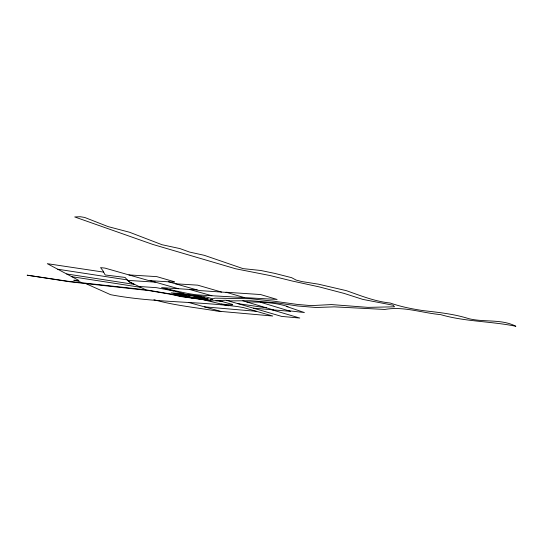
<?xml version="1.0" encoding="UTF-8"?>
<svg xmlns="http://www.w3.org/2000/svg" width="543" height="543" viewBox="0 0 543 543"><rect width="100%" height="100%" fill="white"/><g stroke="black" fill="none" stroke-linecap="round" stroke-linejoin="round"><path stroke-width="0.81" d="M210.317 300.028L214.824 298.161L250.316 298.704L274.364 301.256L297.462 304.447L311.112 305.628L331.44 304.569L367.896 307.372L394.537 306.802L393.078 305.22L362.846 299.41L344.228 293.444L319.148 286.874L292.399 281.057L270.149 275.566L235.594 268.765L152.739 244.411L74.696 216.949L80.364 216.732L84.708 217.458L108.105 226.607L129.533 232.248L161.99 244.71L179.964 248.599L189.453 252.033L204.331 255.332L243.081 268.636L260.708 270.475L274.914 273.421L291.639 277.683L296.111 280.066L301.833 281.552L318.449 284.172L346.319 290.648C360.64 295.636 374.853 301.487 390.227 303.028C400.87 306.727 411.899 308.926 423.011 310.603C438.35 312.368 453.833 313.922 468.616 318.619C484.139 322.562 501.42 318.714 515.85 326.268C490.92 321.151 465.113 321.789 440.57 314.601C421.877 312.931 403.761 306.116 384.817 309.442L334.162 306.856L316.257 307.494L297.489 305.974L276.516 302.824L250.452 300.713L230.85 300.89L225.569 300.245L211.648 300.87L181.029 296.6L170.821 294.32L149.074 290.614L70.128 281.837L27.15 275.186L68.051 281.26L145.796 289.806L171.486 294.136L181.593 296.41L207.759 300.021L210.317 300.028L212.68 299.05C203.082 295.087 192.582 295.935 182.686 293.688M246.814 301.976C260.613 302.051 274.839 302.254 288 306.652L286.568 306.51L304.392 312.544L288.55 310.739M128.901 274.914L156.784 276.631L174.459 281.763L174.486 282.177L148.809 280.588L104.996 268.106L100.557 267.624L102.837 270.577L105.172 274.975L125.033 277.425L128.752 281.532L145.796 289.806M175.511 283.785L197.747 285.163L221.551 292.066L226.607 292.412M127.714 280.385L155.284 282.136M197.197 289.962L161.597 287.607L183.975 293.777L171.201 292.853L186.921 297.177L207.759 300.021M138.546 286.433L156.391 287.661L173.814 290.973M221.551 292.066L199.274 290.553L168.588 281.817M166.328 288.91C177.86 291.014 189.134 294.53 200.985 295.12L277.093 299.451L260.572 294.544L225.99 292.229L244.418 297.591M174.31 293.709L179.339 294.062L191.944 297.544M176.855 294.408L181.878 294.768M193.091 295.568L187.966 295.202L190.498 295.901L195.623 296.274L192.555 295.46M181.762 295.168L186.717 295.521L184.389 294.876M194.883 296.111L199.315 296.424M179.387 295.107L184.416 295.467M181.912 295.799L186.935 296.159M201.86 297.136L194.15 296.58L197.157 297.415M184.416 296.492L189.446 296.858M204.874 297.978L195.528 297.299L198.025 297.992L207.338 298.664M186.921 297.177L196.132 298.127M84.946 283.222L110.568 294.679C152.196 302.634 195.31 301.216 237.379 306.544L243.631 307.63L272.708 316.019L217.112 311.091C195.942 307.481 174.595 305.526 153.927 299.716M221.388 304.08L232.39 305.01L232.628 304.46L217.628 300.306M253.432 308.173L290.607 311.363L260.409 302.22M204.412 306.843L256.432 311.322M215.999 300.781L222.759 301.609M266.423 307.833L237.807 303.612L226.377 300.34M103.618 272.111L47.275 263.674L78.959 280.493L73.78 280.222L77.622 280.989L81.083 282.353M57.721 269.219L127.293 279.916M66.674 273.971L134.243 284.389L128.752 281.532M71.805 276.699L140.372 287.281M203.835 299.872L228.508 305.79M200.645 297.673L206.415 299.315M188.407 302.39L220.879 311.424M189.521 289.453L211.933 295.745M150.16 280.677L178.375 288.713M237.807 303.612L281.661 316.413L299.77 318.042L271.724 309.741M242.83 300.788L273.238 309.87M208.173 298.894L205.845 299.451L188.95 297.15L179.434 294.523L195.249 295.65L208.173 298.894"/></g></svg>
